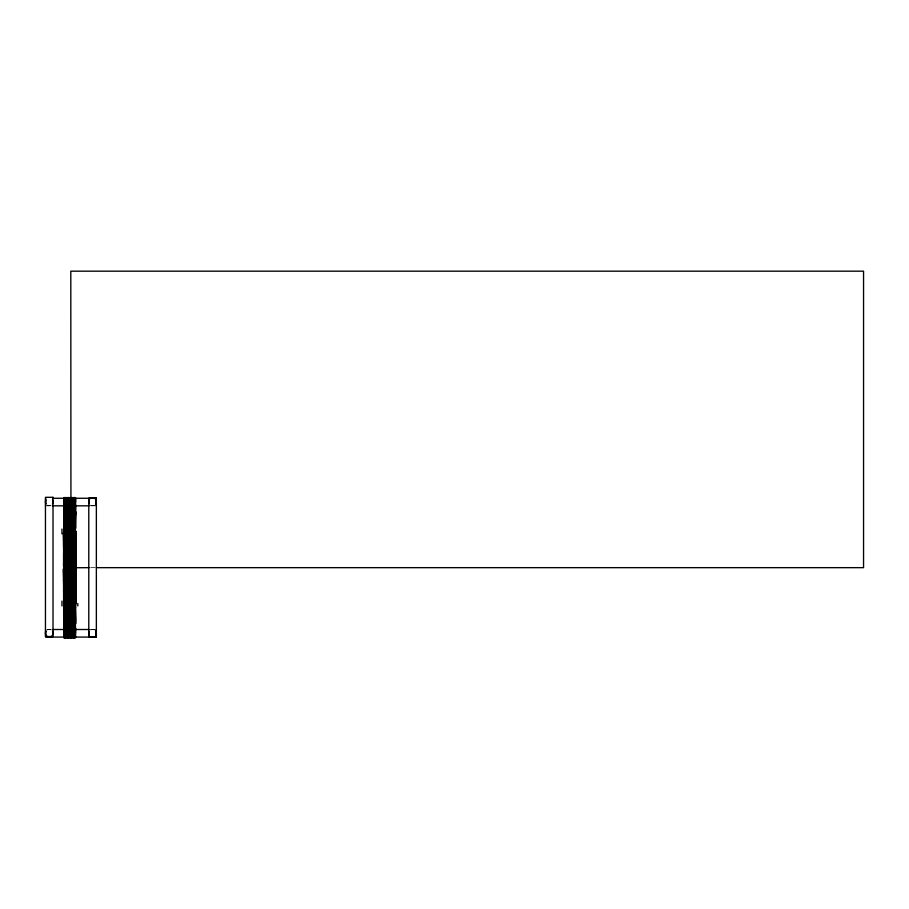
<?xml version="1.0" encoding="UTF-8"?>
<svg xmlns="http://www.w3.org/2000/svg" width="909" height="909" viewBox="0 0 909 909"><rect width="100%" height="100%" fill="white"/><g stroke="black" fill="none" stroke-linecap="round" stroke-linejoin="round"><path stroke-width="0.68" stroke-dasharray="4.54 3.41" d="M45.632 505.824L51.245 505.824M90.502 505.824L94.718 505.824M90.661 567.659L94.911 567.659M47.029 629.505L51.245 629.505M90.502 629.505L94.718 629.505M94.456 505.154A3.784 3.784 0 0 1 90.673 505.154M51.143 505.154A3.784 3.784 0 0 1 47.348 505.154M47.348 629.971A3.784 3.784 0 0 1 51.143 629.971M90.673 629.971A3.784 3.784 0 0 1 94.456 629.971"/><path stroke-width="1.36" d="M63.721 637.084L63.721 633.119M63.721 630.494L63.528 568.852L64.675 567.682M64.675 530.913L63.721 530.629L63.721 511.585L69.482 511.585L69.482 528.368L68.527 528.299M63.823 528.197L63.823 502.268M69.232 628.46L69.482 630.357L64.028 630.335L63.925 628.426L69.482 628.471M68.232 532.424L69.482 531.072L69.482 528.118L69.482 623.699L63.88 623.676L63.88 528.106M66.027 511.54L69.482 511.54L69.482 529.799L64.028 529.845L64.028 511.687M69.482 528.174L69.482 504.859L64.028 505.018L63.925 506.927L69.482 506.881M64.675 637.641L64.675 604.576L64.891 637.641M64.675 497.712L64.891 530.776L64.891 497.712M65.403 637.641L65.403 604.576L65.618 637.641M65.403 637.823L65.403 497.53M65.403 497.712L65.618 530.776L65.618 497.712M66.3 637.641L66.3 604.065L66.902 604.065L66.902 637.641M66.3 497.712L66.3 531.288L66.902 531.288L66.902 497.712M67.584 637.641L67.584 604.065L67.8 637.641M67.584 497.712L67.8 531.288L67.8 497.712M68.311 637.641L68.311 604.065L68.527 637.641M68.311 497.712L68.527 531.288L68.527 497.712M69.482 529.799L69.482 511.665M69.232 506.892L69.482 504.995M69.232 502.279L69.482 498.268M63.88 602.11L69.584 602.042L69.629 578.135M69.629 541.957L69.629 564.398L69.504 560.376M69.766 637.084L69.766 633.119M69.766 630.494L69.868 604.008L75.788 603.86L76.151 603.167L76.288 566.796M75.527 530.379L75.22 530.913L75.527 511.665L69.891 511.676L69.766 530.697L70.72 530.913M75.527 504.859L75.527 528.174L69.891 528.209L69.766 502.234L75.527 502.257L75.527 498.268M69.766 630.357L70.073 628.426L75.527 628.449L75.527 633.119M75.527 623.813L75.22 603.86L75.277 623.665L70.027 623.676L70.073 603.86M69.97 511.733L70.073 529.845L75.367 529.833M69.766 504.995C68.539 508.279 77.345 508.654 75.527 504.995M70.72 637.641L70.72 604.576L70.936 637.641M70.72 497.712L70.936 530.776L70.936 497.712M71.447 637.641L71.447 604.576L71.663 637.641M71.447 497.712L71.663 530.776L71.663 497.712M72.345 637.641L72.345 604.576L72.947 604.576L72.947 637.641M72.345 497.712L72.345 530.776L72.947 530.776L72.947 497.712M73.629 637.641L73.629 604.576L73.845 637.641M73.629 497.712L73.845 530.776L73.845 497.712M74.368 637.641L74.368 604.576L74.572 637.641M74.368 497.712L74.572 530.776L74.572 497.712M75.527 630.357L75.527 628.471M75.322 511.676L75.277 529.845M75.402 505.018L75.367 506.892M75.424 630.346L75.424 628.426M75.527 604.655L75.527 623.699L75.424 604.008M75.424 528.197L75.527 511.665M89.241 567.659L70.413 567.773L70.186 600.542C68.914 603.724 77.356 603.667 76.151 600.542L76.197 578.135M76.197 541.957L75.947 565.921M69.379 565.921L69.232 532.083L63.528 532.663L63.88 564.341M64.675 531.492L63.88 531.435L63.528 533.015L63.823 565.921M64.675 568.261L63.528 569.193L63.823 600.599M69.323 623.676L69.482 604.655L66.027 604.655M68.527 568.261L69.629 568.784L69.629 600.588L69.504 596.565M70.595 531.492L70.391 564.409M71.243 568.261L70.084 569.193L70.391 600.599M75.89 600.599L76.197 568.784L75.095 568.261M64.675 604.44L63.721 604.724L63.823 637.686M69.379 531.345L69.482 497.916M75.277 528.299L75.22 531.492L75.527 497.916M70.311 557.694L70.186 564.398L76.197 564.353L76.197 532.606L70.595 532.072L70.482 532.765M70.311 593.884L70.572 600.588M63.823 607.246L64.028 623.619M69.97 623.676L69.777 607.019L75.277 607.053M63.88 553.672L63.88 533.447M63.88 589.861L63.528 569.193L69.629 569.716L66.823 580.544M70.572 553.695L70.493 532.095M70.572 589.884L70.482 569.261M70.482 533.083L70.391 565.921M63.914 533.083L63.823 535.015M63.914 569.261L63.88 600.519M66.823 544.355L69.629 534.151M69.629 570.329L65.618 576.897M75.731 571.216L76.095 569.057L73.379 580.544M64.016 565.841L63.573 534.856L64.016 534.151L63.573 535.026L69.629 535.026L69.584 533.515L69.584 535.015L65.618 540.707M63.823 602.099L63.573 571.045L64.016 570.329L63.573 571.216L69.629 571.216L69.584 568.716M75.731 535.026L76.061 532.81L76.151 535.026L73.379 544.355M76.151 570.318L76.061 568.989L76.197 570.329M66.811 532.344L66.902 531.492L67.584 532.072M69.073 532.344L69.323 531.435L69.357 567.58L69.379 531.64L69.289 532.447M66.811 568.534L67.584 567.682L67.505 568.602L66.209 568.67M66.209 568.148L69.073 568.534L69.323 567.614M73.47 531.492L73.47 603.86M74.368 531.492L74.061 532.424M75.64 532.344L75.788 531.504L76.151 566.977M73.368 568.534L73.47 567.682L73.368 568.67M72.765 568.67L74.061 568.602L74.152 567.682M74.368 567.682L74.061 568.602M74.879 567.682L74.368 568.261M75.095 567.682L74.879 568.261M75.788 568.568L75.731 567.682M75.845 532.447L75.947 531.64L75.947 567.523M67.505 532.424L67.8 531.697L67.709 532.481M68.436 532.481L68.527 531.697M67.505 568.602L67.8 567.875L67.709 568.67M68.436 568.67L68.527 567.875L67.8 568.261M74.265 532.481L74.368 531.697M74.788 532.424L75.095 531.697L75.004 532.481M74.265 568.67L74.368 567.875M75.004 568.67L75.095 567.875M63.721 530.629L63.823 529.822M69.766 529.799L70.073 530.913M69.482 604.724C68.073 611.064 71.731 603.576 68.527 603.86M75.527 605.564L75.527 604.724M63.823 569.636L63.823 571.193M67.584 535.026L67.584 533.492M68.311 535.026L68.311 533.492M67.584 571.216L67.584 569.682M68.311 571.216L68.311 569.682M74.152 535.026L74.152 533.492M70.391 564.341C68.357 567.398 77.81 567.409 76.151 564.353L70.186 534.128L70.186 564.353M74.879 535.026L74.879 533.492M74.152 571.216L74.152 569.682M70.141 570.329L70.391 571.216L70.391 569.636L75.924 569.636L76.197 571.045L70.572 579.169L76.197 600.542L70.141 570.329L70.572 600.542C67.766 603.576 78.776 603.156 75.731 600.519M74.879 571.216L74.879 569.682M67.8 531.697L67.709 532.344L67.8 531.492L68.311 532.072M67.8 567.875L67.709 568.534L67.8 567.682L68.311 568.261M68.527 567.875L68.436 568.534L68.527 567.682L69.629 568.477L69.357 603.758L69.379 567.83L69.584 603.167M75.095 531.697L75.095 603.86M71.356 568.875L71.447 567.682M64.891 532.208L65.403 531.492M66.902 531.492L66.902 532.208M71.447 532.208L71.447 531.492M66.902 567.682L66.902 568.386M72.175 567.682L71.97 568.386L72.868 568.261M69.584 532.538L69.379 533.458L63.573 533.526L63.619 566.977M76.151 532.538L76.151 535.015L70.572 542.98L75.731 564.341M76.151 568.716L76.197 571.216L70.595 569.625M74.152 532.072L74.152 531.492L74.152 603.86M74.879 532.072L74.879 531.492L74.879 603.86M65.312 568.67L66.3 568.261M75.424 531.345L75.424 528.106M69.868 604.008L69.766 637.436M70.538 568.261L70.482 568.954M63.721 527.743L63.721 528.368L63.721 497.916M69.766 497.916L69.777 528.334L70.72 528.299M70.572 570.329L70.141 571.216L76.197 571.216L70.572 571.045M69.629 602.747L64.016 602.747M76.197 602.747L70.572 602.747M69.379 530.811L66.027 530.379M70.72 528.22L70.72 607.132C69.039 608.144 69.118 603.826 70.72 604.44M63.528 568.852L63.732 568.102M70.084 532.663L70.288 531.913L70.595 567.682M70.084 568.852L70.288 568.102L70.595 603.86M70.572 534.151C68.118 536.571 79.003 536.128 75.731 533.435M70.038 533.083L70.186 535.015L70.141 534.151M69.629 566.568L68.527 567.091M70.038 569.261L70.391 603.712M76.197 566.568L75.095 567.091M76.197 568.477L75.947 567.83L75.947 603.712M63.823 623.676L63.971 605.519L69.232 605.519M69.777 623.699L70.027 605.519L75.402 605.519M70.391 567.523L70.186 533.515L76.197 535.015L73.379 534.935M70.141 533.526L76.197 533.526M70.141 569.716L76.197 569.716M69.232 530.901L68.527 530.913M75.277 530.901L74.572 530.913M69.766 633.096L75.527 633.096M69.323 565.932L68.527 565.932M75.924 565.921L75.095 565.932M64.028 531.492L63.823 528.106L63.721 531.072M64.028 603.86L64.675 603.86M67.346 532.788L69.629 532.606M73.913 532.788L76.197 532.606M67.346 568.977L69.629 568.784M73.913 568.977L76.197 568.784M63.846 633.084L69.482 633.119L69.379 604.008M69.482 507.904L68.527 507.915M69.482 511.222L68.527 511.233M69.379 497.666L69.482 515.13L66.027 515.119M75.424 497.666L75.527 515.13M70.72 620.222L69.766 620.233L69.777 607.019M69.766 624.142L70.72 624.131M69.766 627.449L70.72 627.437M70.073 531.492L69.766 528.118L70.073 531.492L75.731 531.492L75.731 603.86M63.619 553.695L63.619 565.864L63.619 564.353L69.629 564.353M75.89 564.409L75.89 553.672M63.619 589.873L63.88 600.599M70.391 600.519L75.947 600.519M75.527 607.235L75.527 607.61M76.151 600.588L75.89 589.861M63.846 620.222L64.028 637.823M69.232 607.053L69.482 607.61M75.277 505.018L70.073 505.018M69.97 630.335L75.322 630.335M69.277 515.13L69.175 497.53M75.367 515.13L75.22 497.53M64.028 607.132L69.482 607.019L69.482 637.436M69.232 571.216L66.255 570.307M70.538 564.341L70.141 542.98M52.642 498.268L70.879 498.268M75.083 498.268L96.115 498.268L96.115 505.824M69.482 502.234L63.88 502.279M52.642 505.824L63.857 505.824M68.073 505.824L70.879 505.824M75.083 505.824L89.105 505.824M70.72 507.915L69.766 507.904M66.027 510.063L69.482 510.063M70.72 511.233L69.766 511.222M70.073 497.53L69.97 515.13L70.72 515.13M64.028 528.22L69.379 528.106M66.027 530.697L69.482 530.697L69.379 529.822M66.3 530.776L66.902 530.776M65.618 530.913L66.3 530.913M66.902 530.913L67.584 530.913M71.663 530.913L72.345 530.913M72.947 530.913L73.629 530.913M72.345 531.288L72.947 531.288M66.3 531.492L65.618 532.208M73.47 532.072L72.868 532.208M65.403 565.909L69.629 565.841L69.379 564.341M64.675 565.932L63.88 565.932M65.618 565.932L66.3 565.932M66.902 565.932L67.584 565.932M71.243 565.932L70.493 565.932M72.175 565.932L72.868 565.932M73.47 565.932L74.152 565.932M64.016 566.568L64.675 567.091M70.572 566.568L71.243 567.091M65.403 566.966L69.629 566.875M76.197 566.875L70.186 566.977M65.618 567.091L66.3 567.091M66.902 567.091L67.584 567.091M72.175 567.091L72.868 567.091M73.47 567.091L74.152 567.091M66.3 567.477L66.902 567.477M72.868 567.477L73.47 567.477M65.403 567.682L64.584 568.148L65.403 568.261M66.3 567.682L65.403 568.386M96.331 567.659L863.55 567.659L863.55 271.177L70.8 271.177L70.936 511.733M71.97 568.261L71.356 568.148M75.754 568.557L72.765 568.148M65.414 569.716L68.22 569.716M64.016 602.031L63.619 600.542L69.629 600.542M65.414 602.031L69.629 602.031L69.379 600.519M66.3 603.667L66.902 603.667M72.868 603.667L73.47 603.667M65.618 603.86L66.3 603.86M66.902 603.86L67.584 603.86M72.345 604.065L72.947 604.065M65.618 604.44L66.3 604.44M66.902 604.44L67.584 604.44M68.527 604.44L69.323 604.485M71.663 604.44L72.345 604.44M72.947 604.44L73.629 604.44M74.572 604.44L75.322 604.462M66.027 604.974L69.482 604.974M66.027 607.235L69.482 607.223M66.027 620.233L69.482 620.233L69.379 637.686M65.403 623.688L65.618 637.823M66.027 623.813L69.482 623.813M68.527 624.131L69.482 624.142M66.027 625.29L69.482 625.29M68.527 627.437L69.482 627.449M52.642 629.505L63.857 629.505M68.073 629.505L70.879 629.505M75.083 629.505L89.105 629.505M70.879 637.073L45.632 637.073L45.632 629.505M75.083 637.073L96.115 637.073L96.115 629.505M63.88 515.13L64.028 497.53M69.323 620.222L69.175 637.823M75.527 637.436L75.277 620.222L75.22 637.823M65.414 571.079L68.22 571.159M69.891 515.13L69.868 497.666M63.721 515.13L63.823 497.666M64.028 567.682L63.732 531.913M66.255 534.117L68.505 534.719M66.902 532.072L66.3 532.208M72.175 532.208L72.175 531.492L72.175 603.86M65.766 549.661L68.573 560.342M65.766 585.839L68.573 596.531M65.8 544.343L68.607 559.024M65.8 580.533L68.607 595.202M75.947 564.409L76.151 565.864L75.947 564.341M63.528 533.015L63.619 534.128M63.528 569.193L63.619 570.318M69.766 528.118L69.766 527.743M70.141 579.169L70.572 600.542M63.573 542.98L64.016 564.353M63.573 579.169L64.016 600.542M75.527 620.233L75.322 605.519M75.424 511.71L75.527 528.174M77.799 603.531L77.799 605.951M75.424 620.222L75.424 637.686M74.572 497.53L74.572 511.733M74.572 528.22L74.572 531.492M74.572 603.86L74.572 607.132M74.572 637.823L74.572 623.619L74.368 637.823M74.368 497.53L74.368 511.733M74.368 528.22L74.368 607.132M73.845 497.53L73.845 511.733M73.845 528.22L73.845 531.492M73.845 603.86L73.845 607.132M73.845 637.823L73.845 623.619L73.629 637.823M73.629 497.53L73.629 511.733M73.629 528.22L73.629 531.492M73.629 603.86L73.629 607.132M72.947 497.53L72.947 511.733M72.947 528.22L72.947 607.132M72.947 637.823L72.947 623.619L72.345 623.688L72.345 637.823M72.345 497.53L72.345 511.733M72.345 528.22L72.345 531.492M72.345 603.86L72.345 607.132M71.97 531.492L71.97 603.86M71.663 497.53L71.663 511.733M71.663 528.22L71.663 531.492M71.663 603.86L71.663 607.132M71.663 637.823L71.663 623.619L71.447 637.823M71.447 497.53L71.447 511.733M71.447 528.22L71.447 607.132M71.243 531.492L71.243 603.86M70.936 528.22L70.936 531.492M70.936 603.86L70.936 607.132M70.936 637.823L70.936 623.619L70.72 637.823M70.72 497.53L70.72 511.733M70.073 620.222L70.073 637.823M69.868 528.106L69.868 531.345M69.868 620.222L69.868 637.686M69.584 532.185L69.584 566.977M68.527 497.53L68.527 511.733M68.527 528.22L68.527 607.132M68.527 623.619L68.527 637.823M68.311 497.53L68.311 511.733M68.311 528.22L68.311 607.132M68.311 623.619L68.311 637.823M67.8 497.53L67.8 511.733M67.8 528.22L67.8 607.132M67.8 623.619L67.8 637.823M67.584 497.53L67.584 511.733M67.584 528.22L67.584 607.132M67.584 623.619L67.584 637.823M66.902 497.53L66.902 511.733M66.902 528.22L66.902 607.132M66.902 623.619L66.902 637.823M66.3 497.53L66.3 511.733M66.3 528.22L66.3 607.132M66.3 623.619L66.3 637.823M65.618 497.53L65.618 511.733M65.618 528.22L65.618 607.132M64.891 497.53L64.891 511.733M64.891 637.823L64.891 623.619L64.675 637.823M64.891 528.22L64.891 607.132M64.675 497.53L64.675 511.733M64.675 528.22L64.675 607.132M63.823 568.352L63.823 603.712M63.721 604.28L63.721 637.436M61.948 529.049L61.948 533.878M61.948 601.122L61.948 605.951M45.632 498.268L45.632 505.824M95.843 499.973A3.784 3.784 0 0 1 95.843 503.768M89.287 503.768A3.784 3.784 0 0 1 89.287 499.973M90.673 498.587A3.784 3.784 0 0 1 94.456 498.587M52.529 499.973A3.784 3.784 0 0 1 52.529 503.768M45.973 503.768A3.784 3.784 0 0 1 45.973 499.973M52.529 631.357A3.784 3.784 0 0 1 52.529 635.141M51.927 635.925A3.784 3.784 0 0 1 46.564 635.925M45.973 635.141A3.784 3.784 0 0 1 45.973 631.357M95.843 631.357A3.784 3.784 0 0 1 95.843 635.141M93.547 636.902A3.784 3.784 0 0 1 91.582 636.902M89.287 635.141A3.784 3.784 0 0 1 89.287 631.357M53.017 497.314L45.45 497.314L45.45 636.527L53.017 636.527L53.017 497.314M96.354 498.075L88.787 498.075L88.787 637.289L96.354 637.289L96.354 498.075M76.197 534.151L76.095 532.879L76.151 534.128"/></g></svg>
